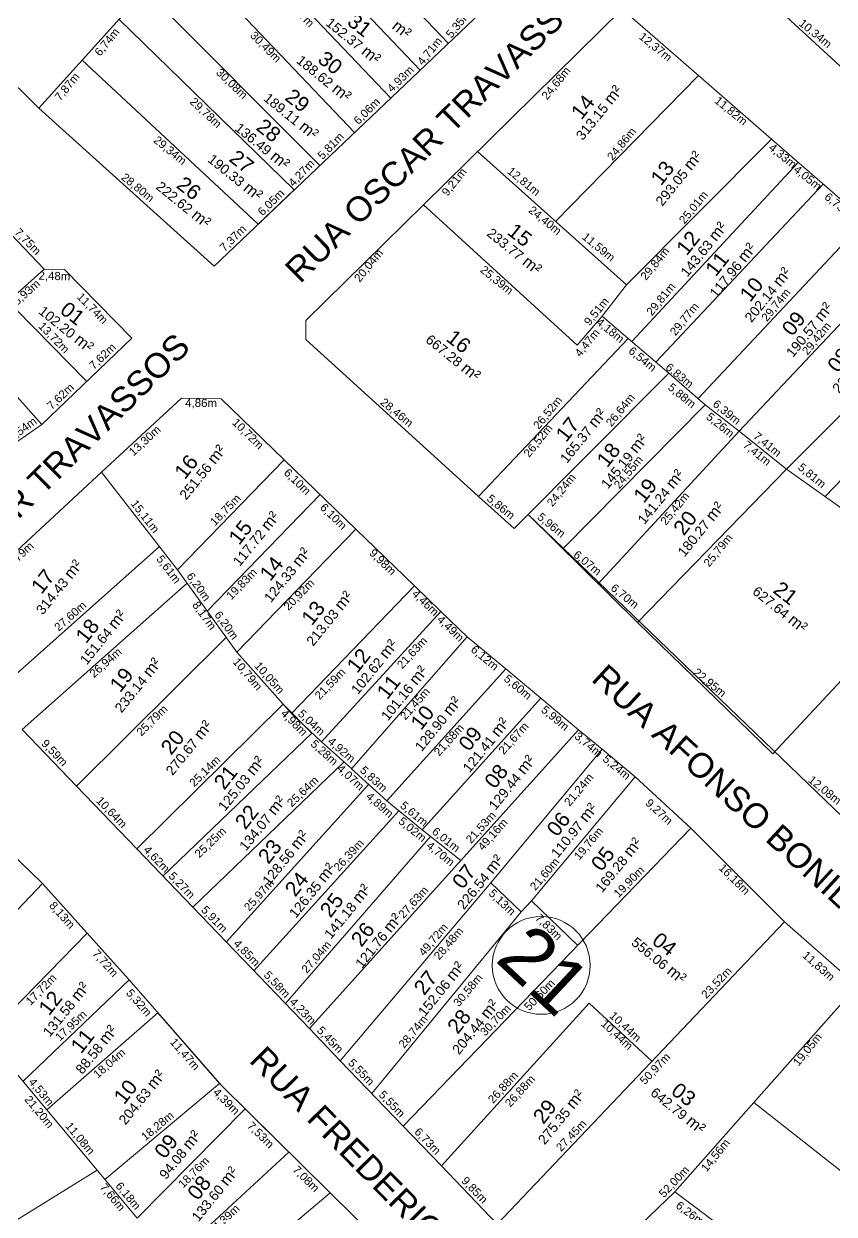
# Model space of a CAD drawing. Header units: metres. Extents: x 3808 to 8215, y 2374 to 6187.
# Drawn here: x 6110.6 to 6209.6, y 3909.4 to 4054.9 of the extents above; entities that cross this region are included whole.
import ezdxf

# ---------------------------------------------------------------- set-up
doc = ezdxf.new("R2010")
doc.units = ezdxf.units.M
doc.linetypes.add('CENTER', pattern=[2, 1.25, -0.25, 0.25, -0.25])
for name, color, linetype in [('0 - Cotas', 7, 'Continuous'), ('0 - Linhas Quadras', 7, 'Continuous'), ('0 - Nome Ruas', 7, 'CENTER'), ('0 - Numero de Lotes', 6, 'Continuous'), ('0 - Número de Quadra', 7, 'CENTER'), ('0 - Área Dos Lotes', 1, 'Continuous')]:
    doc.layers.add(name, color=color, linetype=linetype)
doc.styles.add('Arial', font='arial.ttf')
doc.styles.add('pedro', font='arial.ttf', dxfattribs={"height": 3})

msp = doc.modelspace()

# ---------------------------------------------------------------- linework, layer by layer
at = {"layer": '0 - Linhas Quadras', "linetype": 'Continuous', "lineweight": 5}
for p, q in [((6082.735, 4074.054, 0), (6112.454, 4044.574, 0)), ((6141.655, 4074.407, 0), (6162.499, 4052.493, 0)), ((6138.017, 4071.339, 0), (6159.057, 4049.22, 0)), ((6134.213, 4068.132, 0), (6155.458, 4045.796, 0)), ((6112.454, 4044.574, 0), (6132.044, 4066.302, 0)), ((6304.81, 3962.863, 0), (6193.494, 4065.224, 0)), ((6129.845, 4063.863, 0), (6151.034, 4041.588, 0)), ((6125.452, 4058.991, 0), (6146.79, 4037.551, 0)), ((6133.872, 4025.264, 0), (6166.409, 4056.212, 0)), ((6159.442, 4032.754, 0), (6183.743, 4056.681, 0)), ((6183.743, 4056.681, 0), (6193.073, 4048.548, 0)), ((6143.673, 4034.586, 0), (6122.249, 4055.438, 0)), ((6117.73, 4050.426, 0), (6139.253, 4030.382, 0)), ((6193.073, 4048.548, 0), (6175.601, 4030.707, 0)), ((6193.073, 4048.548, 0), (6201.989, 4040.775, 0)), ((6112.454, 4044.574, 0), (6133.872, 4025.264, 0)), ((6184.247, 4022.969, 0), (6201.989, 4040.775, 0)), ((6228.316, 4017.823, 0), (6201.989, 4040.775, 0)), ((6166.048, 4039.258, 0), (6184.247, 4022.969, 0)), ((6205.254, 4037.928, 0), (6184.913, 4016.042, 0)), ((6113.116, 4024.902, 0), (6102.072, 4036.405, 0)), ((6139.253, 4030.382, 0), (6143.673, 4034.586, 0)), ((6208.309, 4035.265, 0), (6187.84, 4013.536, 0)), ((6159.442, 4032.754, 0), (6145.074, 4018.606, 0)), ((6178.226, 4015.604, 0), (6159.442, 4032.754, 0)), ((6097.649, 4032.158, 0), (6118.319, 4011.188, 0)), ((6213.384, 4030.841, 0), (6193.01, 4009.073, 0)), ((6093.226, 4027.911, 0), (6112.816, 4005.913, 0)), ((6218.276, 4026.576, 0), (6198.026, 4005.116, 0)), ((6113.116, 4024.902, 0), (6108.688, 4020.958, 0)), ((6115.595, 4024.841, 0), (6113.116, 4024.902, 0)), ((6123.822, 4016.463, 0), (6115.595, 4024.841, 0)), ((6184.247, 4022.969, 0), (6181.27, 4019.16, 0)), ((6224.514, 4021.138, 0), (6203.796, 4000.473, 0)), ((6145.074, 4018.606, 0), (6145.069, 4016.29, 0)), ((6181.27, 4019.16, 0), (6178.226, 4015.604, 0)), ((6181.27, 4019.16, 0), (6184.449, 4016.439, 0)), ((6208.544, 3997.098, 0), (6228.316, 4017.823, 0)), ((6112.816, 4005.913, 0), (6123.822, 4016.463, 0)), ((6145.069, 4016.29, 0), (6166.165, 3997.122, 0)), ((6184.449, 4016.439, 0), (6166.165, 3997.122, 0)), ((6184.449, 4016.439, 0), (6189.422, 4012.182, 0)), ((6189.422, 4012.182, 0), (6170.527, 3993.202, 0)), ((6189.422, 4012.182, 0), (6193.867, 4008.331, 0)), ((6120.121, 4000.078, 0), (6129.873, 4009.117, 0)), ((6129.873, 4009.117, 0), (6134.735, 4009.067, 0)), ((6134.735, 4009.067, 0), (6142.433, 4001.613, 0)), ((6193.867, 4008.331, 0), (6176.461, 3990.691, 0)), ((6193.867, 4008.331, 0), (6198.026, 4005.116, 0)), ((6109.082, 4003.31, 0), (6112.816, 4005.913, 0)), ((6180.776, 3986.379, 0), (6198.026, 4005.116, 0)), ((6198.026, 4005.116, 0), (6203.796, 4000.473, 0)), ((6142.433, 4001.613, 0), (6129.39, 3988.141, 0)), ((6151.201, 3993.124, 0), (6142.433, 4001.613, 0)), ((6099.008, 3980.505, 0), (6120.121, 4000.078, 0)), ((6129.39, 3988.141, 0), (6120.121, 4000.078, 0)), ((6185.596, 3981.704, 0), (6203.796, 4000.473, 0)), ((6203.796, 4000.473, 0), (6222.314, 3987.305, 0)), ((6146.817, 3997.369, 0), (6133.021, 3983.119, 0)), ((6170.527, 3993.202, 0), (6166.165, 3997.122, 0)), ((6172.234, 3994.917, 0), (6185.596, 3981.704, 0)), ((6243.687, 3926.126, 0), (6172.234, 3994.917, 0)), ((6151.201, 3993.124, 0), (6136.651, 3978.096, 0)), ((6158.374, 3986.179, 0), (6151.201, 3993.124, 0)), ((6127.181, 3990.986, 0), (6106.57, 3972.633, 0)), ((6129.39, 3988.141, 0), (6136.651, 3978.096, 0)), ((6110.404, 3968.641, 0), (6130.566, 3986.514, 0)), ((6222.314, 3987.305, 0), (6202.136, 3965.666, 0)), ((6158.374, 3986.179, 0), (6143.32, 3970.578, 0)), ((6161.578, 3983.077, 0), (6158.374, 3986.179, 0)), ((6161.578, 3983.077, 0), (6146.985, 3967.115, 0)), ((6164.805, 3979.953, 0), (6161.578, 3983.077, 0)), ((6202.136, 3965.666, 0), (6185.596, 3981.704, 0)), ((6117.048, 3961.725, 0), (6135.351, 3979.895, 0)), ((6164.805, 3979.953, 0), (6150.652, 3963.841, 0)), ((6169.509, 3976.033, 0), (6164.805, 3979.953, 0)), ((6136.651, 3978.096, 0), (6143.32, 3970.578, 0)), ((6169.509, 3976.033, 0), (6154.975, 3959.925, 0)), ((6173.813, 3972.447, 0), (6169.509, 3976.033, 0)), ((6088.926, 3973.128, 0), (6112.902, 3949.798, 0)), ((6124.416, 3954.054, 0), (6142.301, 3971.726, 0)), ((6142.301, 3971.726, 0), (6145.826, 3968.209, 0)), ((6159.302, 3956.358, 0), (6173.813, 3972.447, 0)), ((6178.415, 3968.612, 0), (6173.813, 3972.447, 0)), ((6143.32, 3970.578, 0), (6146.985, 3967.115, 0)), ((6110.404, 3968.641, 0), (6117.048, 3961.725, 0)), ((6145.826, 3968.209, 0), (6127.618, 3950.72, 0)), ((6178.415, 3968.612, 0), (6145.516, 3932.088, 0)), ((6181.287, 3966.219, 0), (6178.415, 3968.612, 0)), ((6146.985, 3967.115, 0), (6150.678, 3963.871, 0)), ((6167.69, 3949.9, 0), (6181.287, 3966.219, 0)), ((6181.287, 3966.219, 0), (6185.317, 3962.862, 0)), ((6149.758, 3964.679, 0), (6131.269, 3946.919, 0)), ((6150.652, 3963.841, 0), (6154.983, 3959.933, 0)), ((6117.048, 3961.725, 0), (6124.416, 3954.054, 0)), ((6135.364, 3942.656, 0), (6152.761, 3961.938, 0)), ((6172.668, 3947.681, 0), (6185.317, 3962.862, 0)), ((6185.317, 3962.862, 0), (6192.115, 3956.564, 0)), ((6138.725, 3939.157, 0), (6156.44, 3958.717, 0)), ((6154.975, 3959.925, 0), (6159.302, 3956.358, 0)), ((6192.115, 3956.564, 0), (6156.979, 3920.153, 0)), ((6164.005, 3952.615, 0), (6159.302, 3956.358, 0)), ((6192.115, 3956.564, 0), (6203.581, 3945.143, 0)), ((6142.588, 3935.135, 0), (6160.324, 3955.544, 0)), ((6131.269, 3946.919, 0), (6124.416, 3954.054, 0)), ((6149.291, 3928.157, 0), (6167.69, 3949.9, 0)), ((6167.69, 3949.9, 0), (6171.389, 3946.349, 0)), ((6112.902, 3949.798, 0), (6096.489, 3932.803, 0)), ((6112.902, 3949.798, 0), (6123.781, 3937.719, 0)), ((6131.269, 3946.919, 0), (6145.516, 3932.088, 0)), ((6171.389, 3946.349, 0), (6172.668, 3947.681, 0)), ((6172.668, 3947.681, 0), (6178.299, 3942.247, 0)), ((6171.389, 3946.349, 0), (6153.135, 3924.155, 0)), ((6203.581, 3945.143, 0), (6168.463, 3908.198, 0)), ((6203.581, 3945.143, 0), (6211.297, 3938.327, 0)), ((6118.341, 3943.758, 0), (6105.982, 3931.058, 0)), ((6110.517, 3925.632, 0), (6123.506, 3938.023, 0)), ((6134.806, 3925.085, 0), (6123.781, 3937.719, 0)), ((6212.47, 3937.344, 0), (6199.832, 3923.061, 0)), ((6113.422, 3922.156, 0), (6127.012, 3934.016, 0)), ((6127.012, 3934.016, 0), (6134.55, 3925.378, 0)), ((6179.721, 3935.197, 0), (6161.641, 3915.3, 0)), ((6187.374, 3928.093, 0), (6179.721, 3935.197, 0)), ((6105.982, 3931.058, 0), (6119.579, 3914.789, 0)), ((6145.516, 3932.088, 0), (6149.291, 3928.157, 0)), ((6156.979, 3920.153, 0), (6149.291, 3928.157, 0)), ((6134.55, 3925.378, 0), (6120.525, 3913.657, 0)), ((6148.061, 3912.023, 0), (6134.806, 3925.085, 0)), ((6124.49, 3908.913, 0), (6137.658, 3922.275, 0)), ((6137.658, 3922.275, 0), (6143.018, 3916.993, 0)), ((6199.832, 3923.061, 0), (6190.174, 3912.146, 0)), ((6199.832, 3923.061, 0), (6240.807, 3890.687, 0)), ((6156.979, 3920.153, 0), (6161.641, 3915.3, 0)), ((6143.018, 3916.993, 0), (6129.043, 3904.096, 0)), ((6161.641, 3915.3, 0), (6168.463, 3908.198, 0)), ((6119.579, 3914.789, 0), (6093.315, 3898.533, 0)), ((6119.579, 3914.789, 0), (6124.49, 3908.913, 0)), ((6128.723, 3895.69, 0), (6148.061, 3912.023, 0)), ((6157.448, 3902.773, 0), (6148.061, 3912.023, 0)), ((6190.174, 3912.146, 0), (6176.909, 3899.405, 0)), ((6190.174, 3912.146, 0), (6216.018, 3892.73, 0)), ((6190.174, 3912.146, 0), (6198.883, 3905.603, 0))]:
    msp.add_line(p, q, dxfattribs=at)
at = {"layer": '0 - Número de Quadra', "linetype": 'ByBlock', "lineweight": 5}
msp.add_circle((6173.847, 3939.81, 0), 5.979, dxfattribs=at)

# ---------------------------------------------------------------- texts
at = {"layer": '0 - Cotas', "lineweight": 5, "style": 'Arial'}
for s, rotation, p in [('30,57m', 315.03027, (6142.214, 4057.67, 0)), ('5,35m', 50.93117, (6162.872, 4053.055, 0)), ('10,34m', 320.93117, (6205.225, 4054.782, 0)), ('6,74m', 50.93117, (6119.937, 4050.844, 0)), ('30,49m', 314.71407, (6138.192, 4053.37, 0)), ('12,37m', 320.93117, (6185.7, 4053.15, 0)), ('4,71m', 50.93117, (6159.367, 4049.725, 0)), ('30,08m', 316.17176, (6134.026, 4048.821, 0)), ('4,93m', 44.67319, (6155.601, 4046.426, 0)), ('24,68m', 50.93117, (6174.566, 4045.512, 0)), ('7,87m', 50.93117, (6115.066, 4045.38, 0)), ('11,82m', 320.93117, (6194.924, 4045.326, 0)), ('29,78m', 316.97005, (6130.824, 4045.243, 0)), ('6,06m', 45.4271, (6151.516, 4042.481, 0)), ('24,86m', 50.93117, (6182.574, 4038.09, 0)), ('29,34m', 320.93117, (6126.377, 4040.497, 0)), ('5,81m', 46.21522, (6147.125, 4038.218, 0)), ('4,33m', 320.93117, (6201.544, 4039.586, 0)), ('4,27m', 46.69854, (6143.571, 4034.9, 0)), ('12,81m', 320.93117, (6169.606, 4036.71, 0)), ('4,05m', 320.93117, (6204.582, 4036.909, 0)), ('28,80m', 320.93117, (6122.428, 4035.959, 0)), ('9,21m', 50.93117, (6162.367, 4033.744, 0)), ('6,05m', 44.92749, (6139.797, 4031.345, 0)), ('25,01m', 50.93117, (6191.355, 4030.334, 0)), ('6,73m', 320.93117, (6208.362, 4033.56, 0)), ('24,40m', 320.93117, (6172.202, 4031.936, 0)), ('7,75m', 314.49541, (6109.4, 4029.315, 0)), ('7,37m', 44.79, (6135.146, 4026.966, 0)), ('11,59m', 320.93117, (6178.741, 4028.689, 0)), ('20,04m', 50.93117, (6151.665, 4023.229, 0)), ('29,84m', 50.93117, (6186.645, 4023.452, 0)), ('2,48m', 358.59703, (6112.408, 4023.617, 0)), ('25,39m', 320.93117, (6166.297, 4024.648, 0)), ('5,93m', 41.68623, (6109.818, 4020.403, 0)), ('29,81m', 50.93117, (6187.376, 4019.122, 0)), ('11,74m', 314.4766, (6117.024, 4021.434, 0)), ('9,51m', 50.93117, (6179.746, 4017.918, 0)), ('29,74m', 50.93117, (6201.434, 4018.419, 0)), ('29,77m', 50.93117, (6190.249, 4016.682, 0)), ('13,72m', 314.58647, (6112.32, 4017.843, 0)), ('4,18m', 320.93117, (6180.463, 4018.254, 0)), ('29,42m', 50.93117, (6206.388, 4014.308, 0)), ('4,47m', 50.93117, (6178.616, 4014.081, 0)), ('7,62m', 43.78899, (6119.169, 4012.556, 0)), ('6,54m', 320.93117, (6184.41, 4014.75, 0)), ('6,83m', 320.93117, (6188.934, 4012.743, 0)), ('5,88m', 320.93117, (6189.227, 4010.29, 0)), ('7,62m', 43.78899, (6114.042, 4007.642, 0)), ('26,64m', 50.93117, (6182.425, 4005.568, 0)), ('4,86m', 359.41387, (6130.334, 4008.073, 0)), ('28,46m', 320.93117, (6154.079, 4008.469, 0)), ('26,52m', 50.93117, (6173.544, 4005.243, 0)), ('6,39m', 320.93117, (6194.706, 4008.245, 0)), ('4,54m', 36.58828, (6109.182, 4003.795, 0)), ('5,26m', 320.93117, (6193.909, 4006.689, 0)), ('13,30m', 42.83039, (6124.024, 4001.999, 0)), ('10,72m', 315.92559, (6135.998, 4006.048, 0)), ('26,52m', 50.93117, (6172.366, 4001.818, 0)), ('7,41m', 320.93117, (6198.407, 4003.237, 0)), ('7,41m', 320.93117, (6199.665, 4004.321, 0)), ('24,55m', 50.93117, (6183.401, 3997.973, 0)), ('5,81m', 320.93117, (6205.115, 4000.511, 0)), ('6,10m', 315.92559, (6142.313, 3999.915, 0)), ('24,24m', 50.93117, (6175.214, 3995.785, 0)), ('15,11m', 307.83004, (6123.624, 3996.219, 0)), ('18,75m', 45.92559, (6133.982, 3993.459, 0)), ('5,86m', 320.93117, (6167.103, 3996.686, 0)), ('25,42m', 50.93117, (6189.088, 3993.521, 0)), ('6,10m', 315.92559, (6146.722, 3995.666, 0)), ('5,96m', 320.93117, (6173.267, 3994.451, 0)), ('25,79m', 50.93117, (6194.365, 3988.424, 0)), ('28,79m', 42.83039, (6108.501, 3987.771, 0)), ('9,98m', 315.92559, (6152.746, 3990.106, 0)), ('5,61m', 307.12458, (6126.757, 3989.47, 0)), ('6,07m', 320.93117, (6177.675, 3989.833, 0)), ('6,20m', 305.85911, (6130.441, 3987.37, 0)), ('19,83m', 45.92559, (6135.967, 3984.406, 0)), ('20,92m', 45.92559, (6142.966, 3983.105, 0)), ('6,70m', 320.93117, (6182.236, 3985.771, 0)), ('4,46m', 315.92559, (6157.968, 3985.125, 0)), ('27,60m', 41.68265, (6114.888, 3980.575, 0)), ('8,17m', 305.85911, (6131.145, 3983.849, 0)), ('6,20m', 305.85911, (6133.85, 3982.654, 0)), ('4,49m', 315.92559, (6161.038, 3981.975, 0)), ('21,63m', 47.5659, (6156.855, 3975.968, 0)), ('26,94m', 41.55477, (6119.193, 3974.894, 0)), ('6,12m', 320.19735, (6165.149, 3978.259, 0)), ('10,79m', 310.36609, (6136.086, 3976.86, 0)), ('10,05m', 311.57458, (6138.718, 3976.368, 0)), ('22,95m', 320.93117, (6192.329, 3975.448, 0)), ('21,59m', 46.02428, (6146.778, 3972.206, 0)), ('5,60m', 320.19735, (6169.189, 3974.686, 0)), ('21,45m', 48.70143, (6157.244, 3969.716, 0)), ('25,79m', 44.79085, (6124.976, 3967.751, 0)), ('4,98m', 315.06993, (6141.942, 3970.502, 0)), ('5,04m', 316.62518, (6144.028, 3970.459, 0)), ('5,99m', 320.19735, (6173.746, 3970.891, 0)), ('21,68m', 47.94155, (6161.369, 3965.314, 0)), ('21,67m', 47.95273, (6169.27, 3965.507, 0)), ('9,59m', 313.84749, (6112.68, 3966.849, 0)), ('5,28m', 318.07537, (6145.572, 3966.753, 0)), ('4,92m', 318.70143, (6147.664, 3967.051, 0)), ('3,74m', 320.19735, (6177.815, 3967.658, 0)), ('25,14m', 44.65638, (6131.438, 3961.554, 0)), ('5,24m', 320.19735, (6181.26, 3964.888, 0)), ('4,07m', 317.61066, (6148.8, 3963.73, 0)), ('5,83m', 317.55148, (6151.61, 3963.532, 0)), ('21,24m', 50.19735, (6177.32, 3959.186, 0)), ('25,64m', 43.84749, (6143.362, 3959.09, 0)), ('12,08m', 320.93117, (6206.38, 3962.32, 0)), ('10,64m', 313.84749, (6119.385, 3959.869, 0)), ('4,89m', 318.79777, (6152.338, 3960.327, 0)), ('9,27m', 317.19011, (6186.498, 3959.542, 0)), ('5,61m', 320.3788, (6156.505, 3959.187, 0)), ('5,02m', 320.75577, (6156.301, 3957.267, 0)), ('21,53m', 47.98863, (6165.273, 3954.619, 0)), ('49,16m', 47.98863, (6166.715, 3953.746, 0)), ('25,25m', 43.84749, (6132.069, 3952.875, 0)), ('6,01m', 321.49025, (6160.398, 3955.996, 0)), ('19,76m', 50.19735, (6178.502, 3952.604, 0)), ('4,62m', 313.84749, (6125.16, 3953.856, 0)), ('26,39m', 47.83432, (6149.12, 3951.23, 0)), ('4,70m', 321.49025, (6159.724, 3954.276, 0)), ('21,60m', 49.85299, (6173.127, 3948.878, 0)), ('19,90m', 46.02073, (6183.305, 3948.01, 0)), ('16,18m', 315.11177, (6195.446, 3951.636, 0)), ('5,27m', 313.84749, (6128.232, 3950.658, 0)), ('25,97m', 47.94155, (6138.161, 3946.352, 0)), ('27,63m', 47.98863, (6157.028, 3945.466, 0)), ('5,13m', 316.1665, (6167.345, 3948.512, 0)), ('8,13m', 312.00683, (6113.639, 3947.069, 0)), ('5,91m', 313.84749, (6132.202, 3946.525, 0)), ('7,83m', 316.02073, (6173.033, 3945.502, 0)), ('49,72m', 49.94779, (6159.525, 3940.86, 0)), ('28,48m', 49.76168, (6161.386, 3940.404, 0)), ('4,85m', 313.84749, (6136.169, 3942.395, 0)), ('27,04m', 49.00723, (6145.207, 3938.759, 0)), ('7,72m', 312.00683, (6118.92, 3941.184, 0)), ('11,83m', 318.73796, (6205.674, 3940.901, 0)), ('17,72m', 45.77935, (6111.455, 3934.852, 0)), ('5,58m', 313.84749, (6139.864, 3938.549, 0)), ('30,58m', 50.29839, (6163.77, 3934.686, 0)), ('23,52m', 46.45226, (6194.023, 3935.668, 0)), ('5,32m', 311.18002, (6123.047, 3936.39, 0)), ('50,60m', 46.02073, (6172.371, 3934.195, 0)), ('4,23m', 313.84749, (6143.012, 3935.271, 0)), ('17,95m', 43.65214, (6115.028, 3930.487, 0)), ('30,70m', 46.02073, (6166.986, 3931.099, 0)), ('10,44m', 317.13262, (6182.089, 3933.544, 0)), ('5,45m', 313.84749, (6146.356, 3931.787, 0)), ('28,74m', 50.56374, (6157.095, 3929.6, 0)), ('10,44m', 317.13262, (6181.062, 3932.555, 0)), ('19,05m', 50.93117, (6205.282, 3927.408, 0)), ('18,04m', 41.11106, (6119.634, 3925.941, 0)), ('11,47m', 311.11106, (6128.412, 3930.395, 0)), ('5,55m', 313.84749, (6150.158, 3927.829, 0)), ('50,97m', 46.45226, (6186.505, 3925.16, 0)), ('26,88m', 47.73812, (6167.967, 3922.856, 0)), ('4,53m', 309.88628, (6111.127, 3925.525, 0)), ('26,88m', 47.73812, (6170.05, 3922.4, 0)), ('21,20m', 309.88628, (6110.634, 3923.392, 0)), ('4,39m', 315.03877, (6133.657, 3924.206, 0)), ('5,55m', 313.84749, (6153.909, 3923.924, 0)), ('18,28m', 39.88628, (6125.47, 3918.31, 0)), ('7,53m', 315.41998, (6137.84, 3920.104, 0)), ('27,45m', 46.45226, (6176.268, 3916.99, 0)), ('11,08m', 309.88628, (6115.624, 3920.144, 0)), ('6,73m', 313.84749, (6158.267, 3919.39, 0)), ('14,56m', 50.93117, (6194.043, 3914.484, 0)), ('18,76m', 45.41998, (6130.093, 3912.521, 0)), ('7,08m', 315.41998, (6143.379, 3914.741, 0)), ('52,00m', 46.85413, (6188.838, 3911.339, 0)), ('9,85m', 313.84749, (6164.007, 3913.415, 0)), ('7,66m', 309.88628, (6119.854, 3912.664, 0)), ('6,18m', 309.88628, (6121.752, 3912.813, 0)), ('6,26m', 323.08351, (6190.191, 3910.279, 0)), ('24,39m', 43.42729, (6133.705, 3906.77, 0))]:
    msp.add_text(s, height=1, rotation=rotation, dxfattribs=at).set_placement(p)
at = {"layer": '0 - Nome Ruas', "linetype": 'Continuous', "lineweight": 5, "style": 'pedro'}
for s, rotation, p in [('RUA OSCAR TRAVASSOS', 44.64404, (6144.373, 4023.046, 0)), ('RUA OSCAR TRAVASSOS', 44.64404, (6094.366, 3978.863, 0)), ('RUA AFONSO BONILHA', 317.41907, (6179.819, 3974.653, 0)), ('RUA FREDERICO CAMPOS', 314.45593, (6138.029, 3928.097, 0))]:
    msp.add_text(s, height=3, rotation=rotation, dxfattribs=at).set_placement(p)
at = {"layer": '0 - Numero de Lotes', "lineweight": 5, "style": 'Arial'}
for s, rotation, p in [('31', 321.92725, (6149.996, 4054.877, -540.279)), ('30', 321.92725, (6146.405, 4050.292, -540.279)), ('29', 321.92725, (6142.396, 4045.678, -540.279)), ('14', 51.92725, (6178.761, 4043.046, -540.279)), ('28', 321.92725, (6138.876, 4042.023, -540.279)), ('27', 321.92725, (6135.576, 4038.199, -540.279)), ('13', 51.92725, (6188.485, 4034.995, -540.279)), ('26', 321.92725, (6129.137, 4034.955, -540.279)), ('15', 321.92725, (6169.567, 4029.246, -540.279)), ('12', 51.92725, (6191.621, 4026.436, -540.279)), ('11', 51.92725, (6195.166, 4023.87, -540.279)), ('10', 51.92725, (6199.372, 4020.769, -540.279)), ('01', 321.92725, (6114.908, 4019.646, -540.279)), ('09', 51.92725, (6204.522, 4016.596, -540.279)), ('16', 321.92725, (6162.097, 4016.231, -540.279)), ('08', 51.92725, (6210.081, 4012.129, -540.279)), ('17', 51.92725, (6176.898, 4003.65, -540.279)), ('16', 51.92725, (6130.302, 3999.084, -540.279)), ('18', 51.92725, (6181.902, 4000.53, -540.279)), ('19', 51.92725, (6186.383, 3996.186, -540.279)), ('20', 51.92725, (6191.263, 3992.223, -540.279)), ('15', 51.92725, (6136.918, 3991.056, -540.279)), ('14', 51.92725, (6140.727, 3986.635, -540.279)), ('17', 51.92725, (6112.788, 3985.064, -540.279)), ('21', 321.92725, (6202.043, 3985.468, -540.279)), ('13', 51.92725, (6145.813, 3981.218, -540.279)), ('18', 51.92725, (6118.223, 3979.028, -540.279)), ('12', 51.92725, (6151.366, 3975.407, -540.279)), ('19', 51.92725, (6122.396, 3973.054, -540.279)), ('11', 51.92725, (6155.03, 3972.188, -540.279)), ('10', 51.92725, (6159.155, 3968.433, -540.279)), ('09', 51.92725, (6165.012, 3965.854, -540.279)), ('20', 51.92725, (6128.633, 3965.403, -540.279)), ('21', 51.92725, (6135.116, 3961.142, -540.279)), ('08', 51.92725, (6168.178, 3961.271, -540.279)), ('22', 51.92725, (6137.696, 3956.293, -540.279)), ('06', 51.92725, (6175.786, 3955.42, -540.279)), ('23', 51.92725, (6140.514, 3952.077, -540.279)), ('05', 51.92725, (6181.206, 3951.183, -540.279)), ('07', 51.92725, (6164.236, 3949.007, -540.279)), ('24', 51.92725, (6143.791, 3948.08, -540.279)), ('25', 51.92725, (6148.076, 3945.517, -540.279)), ('26', 51.92725, (6151.868, 3941.936, -540.279)), ('04', 321.92725, (6187.243, 3942.567, -540.279)), ('27', 51.92725, (6159.547, 3936.039, -540.279)), ('12', 51.92725, (6113.699, 3933.554, -540.279)), ('28', 51.92725, (6163.64, 3931.296, -540.279)), ('11', 51.92725, (6117.617, 3928.902, -540.279)), ('10', 51.92725, (6122.881, 3922.701, -540.279)), ('03', 321.92725, (6189.581, 3924.207, -540.279)), ('29', 51.92725, (6174.114, 3920.286, -540.279)), ('09', 51.92725, (6127.845, 3916.048, -540.279)), ('08', 51.92725, (6131.882, 3910.976, -540.279))]:
    msp.add_text(s, height=1.8197, rotation=rotation, dxfattribs=at).set_placement(p)
at = {"layer": '0 - Número de Quadra', "linetype": 'Continuous', "lineweight": 5, "style": 'pedro'}
msp.add_text('21', height=6.7786, rotation=316.94085, dxfattribs=at).set_placement((6168.076, 3940.419, 0))
at = {"layer": '0 - Área Dos Lotes', "lineweight": 5, "style": 'Arial'}
for s, height, rotation, p in [('152.37 ', 1.2, 320.93117, (6147.411, 4054.802, 0)), (' m²', 1.4, 320.93117, (6155.073, 4054.733, 0)), ('m²', 1.4, 320.93117, (6151.754, 4051.277, 0)), ('188.62 ', 1.2, 320.93117, (6143.821, 4050.218, 0)), ('m²', 1.4, 320.93117, (6148.163, 4046.692, 0)), ('m²', 1.4, 50.93117, (6182.431, 4044.891, 0)), ('189.11 ', 1.2, 320.93117, (6139.812, 4045.603, 0)), ('313.15 ', 1.2, 50.93117, (6178.906, 4040.548, 0)), ('136.49 ', 1.2, 320.93117, (6136.291, 4041.949, 0)), ('m²', 1.4, 320.93117, (6144.154, 4042.078, 0)), ('190.33 ', 1.2, 320.93117, (6132.991, 4038.124, 0)), ('m²', 1.4, 320.93117, (6140.634, 4038.424, 0)), ('m²', 1.4, 50.93117, (6192.169, 4036.857, 0)), ('293.05 ', 1.2, 50.93117, (6188.644, 4032.514, 0)), ('222.62 ', 1.2, 320.93117, (6126.656, 4034.797, 0)), ('m²', 1.4, 320.93117, (6137.333, 4034.599, 0)), ('m²', 1.4, 320.93117, (6130.998, 4031.271, 0)), ('m²', 1.4, 50.93117, (6195.221, 4028.194, 0)), ('233.77 ', 1.2, 320.93117, (6167.086, 4029.088, 0)), ('143.63 ', 1.2, 50.93117, (6191.695, 4023.851, 0)), ('m²', 1.4, 50.93117, (6198.766, 4025.628, 0)), ('m²', 1.4, 320.93117, (6171.428, 4025.563, 0)), ('117.96 ', 1.2, 50.93117, (6195.241, 4021.286, 0)), ('m²', 1.4, 50.93117, (6203.055, 4022.631, 0)), ('202.14 ', 1.2, 50.93117, (6199.53, 4018.288, 0)), ('102.20 ', 1.2, 320.93117, (6112.323, 4019.572, 0)), ('m²', 1.4, 50.93117, (6208.121, 4018.354, 0)), ('190.57 ', 1.2, 50.93117, (6204.596, 4014.011, 0)), ('m²', 1.4, 320.93117, (6116.665, 4016.047, 0)), ('667.28 ', 1.2, 320.93117, (6159.605, 4016.081, 0)), ('229.71 ', 1.2, 50.93117, (6210.239, 4009.648, 0)), ('m²', 1.4, 320.93117, (6163.947, 4012.556, 0)), ('m²', 1.4, 50.93117, (6180.498, 4005.408, 0)), ('165.37 ', 1.2, 50.93117, (6176.973, 4001.066, 0)), ('m²', 1.4, 50.93117, (6185.501, 4002.287, 0)), ('m²', 1.4, 50.93117, (6133.986, 4000.945, 0)), ('145.19 ', 1.2, 50.93117, (6181.976, 3997.945, 0)), ('251.56 ', 1.2, 50.93117, (6130.461, 3996.603, 0)), ('m²', 1.4, 50.93117, (6189.983, 3997.943, 0)), ('141.24 ', 1.2, 50.93117, (6186.458, 3993.601, 0)), ('m²', 1.4, 50.93117, (6194.863, 3993.98, 0)), ('m²', 1.4, 50.93117, (6140.518, 3992.814, 0)), ('180.27 ', 1.2, 50.93117, (6191.338, 3989.638, 0)), ('117.72 ', 1.2, 50.93117, (6136.993, 3988.471, 0)), ('m²', 1.4, 50.93117, (6144.327, 3988.393, 0)), ('m²', 1.4, 50.93117, (6116.458, 3986.909, 0)), ('124.33 ', 1.2, 50.93117, (6140.802, 3984.05, 0)), ('314.43 ', 1.2, 50.93117, (6112.933, 3982.567, 0)), ('m²', 1.4, 50.93117, (6149.497, 3983.08, 0)), ('627.64 ', 1.2, 320.93117, (6199.551, 3985.318, 0)), ('m²', 1.4, 50.93117, (6121.823, 3980.786, 0)), ('213.03 ', 1.2, 50.93117, (6145.972, 3978.737, 0)), ('m²', 1.4, 320.93117, (6203.894, 3981.793, 0)), ('151.64 ', 1.2, 50.93117, (6118.298, 3976.444, 0)), ('m²', 1.4, 50.93117, (6154.966, 3977.165, 0)), ('m²', 1.4, 50.93117, (6126.08, 3974.915, 0)), ('102.62 ', 1.2, 50.93117, (6151.441, 3972.822, 0)), ('m²', 1.4, 50.93117, (6158.63, 3973.946, 0)), ('233.14 ', 1.2, 50.93117, (6122.555, 3970.573, 0)), ('101.16 ', 1.2, 50.93117, (6155.105, 3969.604, 0)), ('m²', 1.4, 50.93117, (6162.755, 3970.19, 0)), ('128.90 ', 1.2, 50.93117, (6159.23, 3965.848, 0)), ('m²', 1.4, 50.93117, (6132.317, 3967.264, 0)), ('m²', 1.4, 50.93117, (6168.611, 3967.612, 0)), ('270.67 ', 1.2, 50.93117, (6128.792, 3962.922, 0)), ('121.41 ', 1.2, 50.93117, (6165.086, 3963.269, 0)), ('m²', 1.4, 50.93117, (6138.716, 3962.9, 0)), ('m²', 1.4, 50.93117, (6171.777, 3963.029, 0)), ('125.03 ', 1.2, 50.93117, (6135.19, 3958.557, 0)), ('129.44 ', 1.2, 50.93117, (6168.252, 3958.687, 0)), ('m²', 1.4, 50.93117, (6141.296, 3958.051, 0)), ('m²', 1.4, 50.93117, (6179.386, 3957.178, 0)), ('134.07 ', 1.2, 50.93117, (6137.771, 3953.708, 0)), ('110.97 ', 1.2, 50.93117, (6175.861, 3952.835, 0)), ('m²', 1.4, 50.93117, (6144.114, 3953.835, 0)), ('m²', 1.4, 50.93117, (6184.806, 3952.94, 0)), ('128.56 ', 1.2, 50.93117, (6140.589, 3949.492, 0)), ('m²', 1.4, 50.93117, (6167.919, 3950.868, 0)), ('169.28 ', 1.2, 50.93117, (6181.281, 3948.598, 0)), ('m²', 1.4, 50.93117, (6147.391, 3949.838, 0)), ('126.35 ', 1.2, 50.93117, (6143.866, 3945.496, 0)), ('226.54 ', 1.2, 50.93117, (6164.394, 3946.526, 0)), ('m²', 1.4, 50.93117, (6151.676, 3947.275, 0)), ('141.18 ', 1.2, 50.93117, (6148.151, 3942.932, 0)), ('m²', 1.4, 50.93117, (6155.468, 3943.694, 0)), ('121.76 ', 1.2, 50.93117, (6151.943, 3939.351, 0)), ('556.06 ', 1.2, 320.93117, (6184.746, 3942.421, 0)), ('m²', 1.4, 50.93117, (6163.147, 3937.796, 0)), ('m²', 1.4, 320.93117, (6189.089, 3938.896, 0)), ('m²', 1.4, 50.93117, (6117.299, 3935.312, 0)), ('152.06 ', 1.2, 50.93117, (6159.621, 3933.454, 0)), ('131.58 ', 1.2, 50.93117, (6113.774, 3930.969, 0)), ('m²', 1.4, 50.93117, (6167.323, 3933.158, 0)), ('m²', 1.4, 50.93117, (6120.701, 3930.025, 0)), ('204.44 ', 1.2, 50.93117, (6163.798, 3928.815, 0)), ('88.58 ', 1.2, 50.93117, (6117.764, 3926.407, 0)), ('m²', 1.4, 50.93117, (6126.564, 3924.563, 0)), ('204.63 ', 1.2, 50.93117, (6123.039, 3920.22, 0)), ('m²', 1.4, 50.93117, (6177.798, 3922.148, 0)), ('642.79 ', 1.2, 320.93117, (6187.089, 3924.057, 0)), ('275.35 ', 1.2, 50.93117, (6174.273, 3917.805, 0)), ('m²', 1.4, 320.93117, (6191.431, 3920.532, 0)), ('m²', 1.4, 50.93117, (6130.928, 3917.169, 0)), ('94.08 ', 1.2, 50.93117, (6127.991, 3913.551, 0)), ('m²', 1.4, 50.93117, (6135.481, 3912.733, 0)), ('133.60 ', 1.2, 50.93117, (6131.956, 3908.391, 0))]:
    msp.add_text(s, height=height, rotation=rotation, dxfattribs=at).set_placement(p)

doc.saveas('drawing.dxf')
